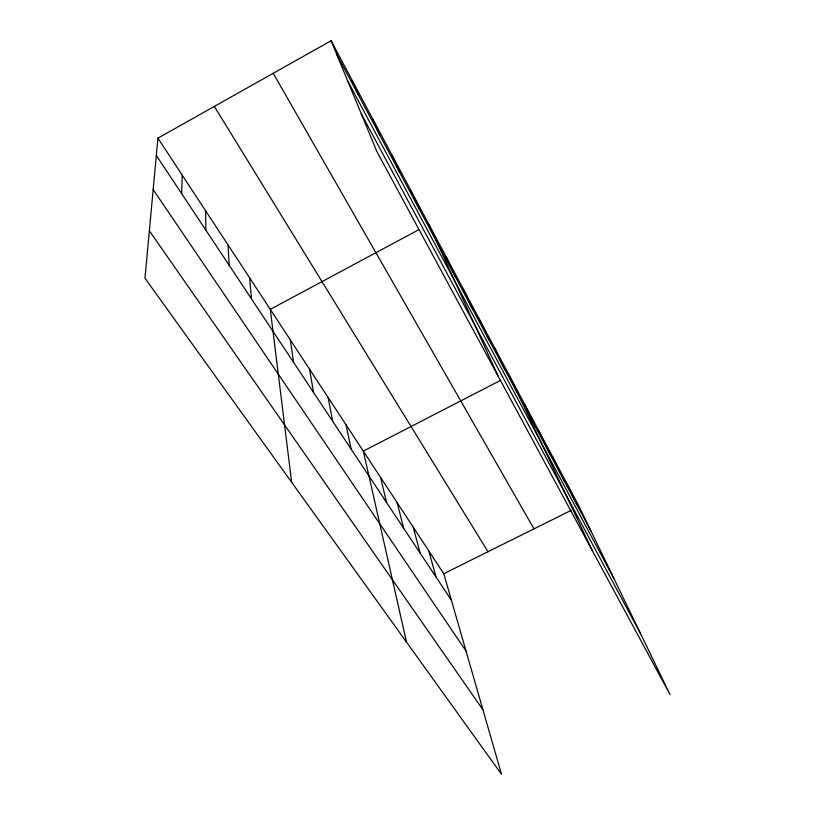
<?xml version="1.0" encoding="UTF-8"?>
<svg xmlns="http://www.w3.org/2000/svg" width="815" height="815" viewBox="0 0 815 815"><rect width="100%" height="100%" fill="white"/><g stroke="black" fill="none" stroke-linecap="round" stroke-linejoin="round"><path stroke-width="1.22" d="M181.643 193.644L182.244 175.174M157.937 138.132L144.958 278.2L501.48 774.25L443.778 573.719L157.937 138.132L331.104 40.75L579.078 506.431L670.042 694.604L376.754 151.305L331.104 40.75M418.89 229.657L270.295 309.354L291.658 482.307M500.614 380.361L363.317 451.103L406.542 642.159M443.778 573.719L571.162 510.363M149.359 230.767L482.918 709.733M153.169 189.6L466.017 651.002M156.337 155.482L451.418 600.268M214.345 106.408L487.991 551.735M273.219 73.309L533.988 528.854M361.228 113.703L640.702 633.917M347.801 81.205L614.052 578.793M336.727 54.371L591.079 531.268M566.099 482.052L577.896 506.553M552.672 456.848L564.245 480.952M538.786 430.768L550.105 454.444M524.402 403.761L535.445 426.958M509.507 375.786L592.383 550.746M494.522 347.648L504.933 369.745M478.996 318.492L489.051 339.967M462.9 288.255L472.557 309.038M446.192 256.888L455.422 276.917M428.843 224.319L497.975 375.868M410.821 190.466L419.063 208.752M392.086 155.278L399.757 172.556M372.587 118.654L379.637 134.821M352.274 80.512L358.641 95.467M428.751 550.818L436.056 577.101M413.225 527.152L420.153 553.13M397.16 502.672L403.68 528.314M380.534 477.335L386.626 502.6M346.018 424.737L351.143 449.126M328.099 397.435L332.693 421.314M309.537 369.144L313.551 392.453M290.283 339.804L293.675 362.492M249.553 277.742L251.54 298.993M227.996 244.887L229.188 265.303M205.574 210.728L205.91 230.217"/></g></svg>
